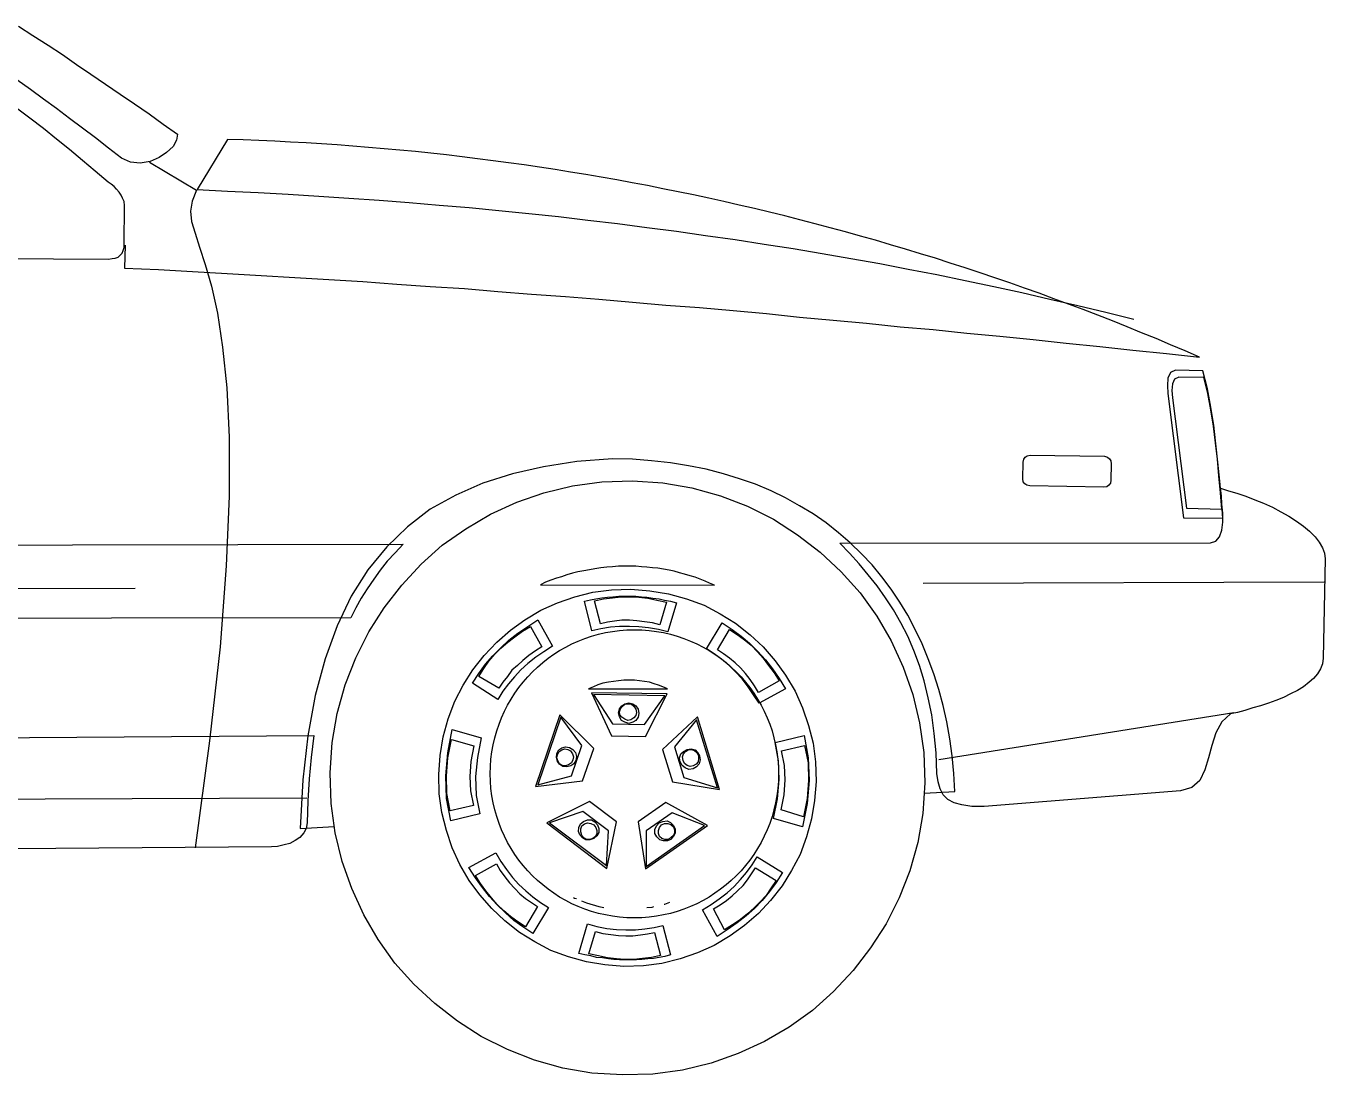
# Model space of a CAD drawing. Extents: x 4612 to 9023, y 19114 to 20603.
# Drawn here: x 7514 to 9023, y 19160 to 20379 of the extents above; entities that cross this region are included whole.
import ezdxf

# ---------------------------------------------------------------- set-up
doc = ezdxf.new("R2010")
doc.units = 0
doc.header["$LTSCALE"] = 100
doc.header["$MEASUREMENT"] = 0
doc.layers.add('LX-CAR', color=6, linetype='CONTINUOUS')

msp = doc.modelspace()

# ---------------------------------------------------------------- linework, layer by layer
at = {"layer": 'LX-CAR'}
for points in [[(7505.5, 20379.1), (7522.3, 20368.1), (7539.8, 20357), (7556.6, 20346), (7572.9, 20334.4), (7589.7, 20323.3), (7606.6, 20311.7), (7623.5, 20300.1), (7640.3, 20288.5), (7657.2, 20276.9), (7673.4, 20265.2), (7690.3, 20253.6)], [(7690.3, 20253.6), (7689.1, 20246.6), (7685.1, 20239.1), (7677.5, 20232.1), (7668.8, 20226.3), (7658.3, 20221.6), (7646.7, 20219.9), (7635.7, 20221.1), (7625.2, 20225.7), (7610.1, 20237.3), (7595, 20249), (7579.9, 20260.6), (7564.8, 20271.6), (7549.6, 20283.2), (7534.5, 20294.3), (7519.4, 20305.3), (7503.7, 20316.4)], [(5761.5, 20119.4), (7610.1, 20108.3), (7614.2, 20108.9), (7617.6, 20109.5), (7621.1, 20110.6), (7623.5, 20113), (7625.8, 20115.3), (7627, 20118.2), (7628.1, 20121.7), (7628.1, 20125.7), (7628.7, 20170.5), (7628.1, 20175.2), (7626.4, 20179.2), (7624.6, 20182.7), (7622.3, 20186.2), (7619.4, 20189.7), (7616.5, 20192.6), (7613, 20195.5), (7609.5, 20197.8), (7594.4, 20210.6), (7579.9, 20222.8), (7564.8, 20235.6), (7549.6, 20247.8), (7534.5, 20260), (7518.8, 20272.2), (7503.1, 20283.8)], [(7748.4, 20247.2), (7712.9, 20189.1), (7748.4, 20187.4), (7783.8, 20185.6), (7818.7, 20183.9), (7854.2, 20181.5), (7889.1, 20179.2), (7924.5, 20176.9), (7959.4, 20174), (7994.2, 20171.1), (8029.1, 20168.2), (8063.4, 20164.7), (8098.3, 20161.2), (8132.5, 20157.7), (8166.9, 20153.7), (8201.1, 20149.6), (8235.4, 20144.9), (8269.7, 20140.9), (8303.4, 20135.6), (8337.7, 20131), (8371.4, 20125.7), (8405.1, 20120.5), (8438.8, 20114.7), (8472, 20108.9), (8505.7, 20103.1), (8538.8, 20096.7), (8571.9, 20090.3), (8605, 20083.3), (8638.2, 20076.3), (8670.7, 20069.4), (8703.3, 20061.8), (8735.8, 20054.3), (8768.3, 20046.7), (8800.9, 20038.6)], [(7657.7, 20221.1), (7712.4, 20188.5), (7707.1, 20175.7), (7705.4, 20164.1), (7706.6, 20151.9), (7710.6, 20138.5), (7715.9, 20122.3), (7722.3, 20101.9), (7729.8, 20076.9), (7736.8, 20045.5), (7742.6, 20006), (7747.3, 19958.9), (7750.2, 19901.4), (7750.2, 19832.8), (7746.7, 19752.1), (7739.7, 19657.9), (7727.5, 19548.7), (7710.6, 19424.3)], [(7629.3, 20124.6), (7628.7, 20097.8), (7668.2, 20096.1), (7707.7, 20093.8), (7747.8, 20091.5), (7787.3, 20089.1), (7826.3, 20086.8), (7865.8, 20084.5), (7905.3, 20082.2), (7944.8, 20079.3), (7983.8, 20076.3), (8023.3, 20074), (8062.2, 20070.5), (8101.2, 20067.6), (8140.7, 20064.7), (8179.6, 20061.8), (8218.6, 20058.3), (8257.5, 20054.8), (8296.4, 20051.9), (8335.4, 20048.5), (8374.3, 20045), (8412.7, 20040.9), (8451.6, 20037.4), (8490.5, 20033.9), (8529.5, 20029.8), (8567.8, 20026.4), (8606.8, 20022.3), (8645.1, 20018.8), (8684.1, 20014.8), (8722.4, 20010.7), (8761.4, 20006.6), (8799.7, 20002.5), (8838.6, 19998.5), (8877, 19994.4)], [(8881.1, 19978.7), (8849.1, 19979.3), (8843.3, 19976.4), (8840.4, 19970), (8839.8, 19961.3), (8840.4, 19952), (8858.4, 19807.9), (8904.3, 19807.3), (8902.6, 19828.8), (8900.8, 19850.3), (8898.5, 19872.4), (8896.2, 19893.9), (8893.9, 19915.4), (8890.4, 19936.3), (8886.3, 19957.8), (8881.1, 19978.7)], [(8882.2, 19970.6), (8853.2, 19971.2), (8848, 19968.8), (8845.6, 19963.6), (8845.1, 19955.5), (8845.6, 19947.3), (8861.9, 19818.9), (8903.2, 19817.7), (8901.4, 19836.9), (8899.7, 19856.7), (8897.9, 19875.9), (8895.6, 19895), (8893.3, 19914.2), (8890.4, 19933.4), (8886.9, 19952), (8882.2, 19970.6)], [(8557.2, 19488), (8592.8, 19490), (8591.7, 19510.9), (8589.9, 19531.2), (8587, 19551), (8583.5, 19570.8), (8579.5, 19589.9), (8574.2, 19608.5), (8568.4, 19626.5), (8562, 19644), (8555, 19661.4), (8546.9, 19678.2), (8538.2, 19694.5), (8528.9, 19709.7), (8519, 19724.7), (8508, 19739.3), (8496.9, 19753.2), (8484.7, 19766), (8471.4, 19778.8), (8458, 19790.4), (8443.5, 19802.1), (8428.4, 19812.5), (8412.7, 19821.8), (8396.4, 19831.1), (8379.6, 19839.2), (8361.5, 19846.8), (8342.9, 19853.2), (8324.3, 19859), (8304, 19864.2), (8283.7, 19868.3), (8262.7, 19871.8), (8240.7, 19874.1), (8218.6, 19875.9), (8195.3, 19876.4), (8154.1, 19873), (8115.1, 19867.1), (8079.1, 19859), (8044.8, 19848), (8013.4, 19834), (7983.8, 19817.7), (7957.1, 19797.4), (7933.2, 19774.1), (7911.1, 19747.4), (7892, 19716.6), (7875.7, 19682.3), (7861.7, 19644), (7850.1, 19601.5), (7841.4, 19554.5), (7835.6, 19503.3), (7832.7, 19447)], [(8680.6, 19880.5), (8766.6, 19879.3), (8770.1, 19878.2), (8772.4, 19876.4), (8774.2, 19874.1), (8774.7, 19870.6), (8774.2, 19851.5), (8773.6, 19848), (8771.8, 19845.6), (8769.5, 19843.9), (8766, 19843.3), (8680, 19845), (8676.5, 19845.6), (8674.2, 19847.4), (8672.4, 19849.7), (8671.9, 19853.2), (8672.4, 19872.4), (8673, 19875.9), (8674.8, 19878.2), (8677.1, 19879.9), (8680.6, 19880.5)], [(8218.6, 19850.9), (8254, 19848.5), (8287.7, 19842.7), (8320.8, 19833.4), (8352.2, 19821.2), (8382.5, 19806.1), (8410.3, 19788.1), (8436.5, 19767.8), (8460.9, 19745.1), (8483, 19720.7), (8502.2, 19693.4), (8519, 19664.9), (8533, 19634.1), (8544, 19602.7), (8552.1, 19569.6), (8556.8, 19535.3), (8558, 19499.8), (8555.6, 19464.4), (8549.8, 19430.7), (8540.5, 19397.6), (8528.3, 19366.2), (8513.2, 19336), (8495.2, 19308.1), (8474.9, 19281.9), (8452.2, 19257.5), (8427.8, 19235.4), (8400.5, 19216.2), (8372, 19199.4), (8341.2, 19185.5), (8309.8, 19174.4), (8276.7, 19166.3), (8242.4, 19161.6), (8206.9, 19160.5), (8171.5, 19162.8), (8137.8, 19168.6), (8104.7, 19177.9), (8073.3, 19190.1), (8043, 19205.2), (8015.2, 19223.2), (7989, 19243.6), (7964.6, 19266.2), (7942.5, 19290.6), (7923.3, 19318), (7906.5, 19346.4), (7892.5, 19377.2), (7881.5, 19408.6), (7873.3, 19441.7), (7868.7, 19476), (7867.5, 19511.5), (7869.9, 19546.9), (7875.7, 19580.6), (7885, 19613.8), (7897.2, 19645.1), (7912.3, 19675.3), (7930.3, 19703.2), (7950.6, 19729.4), (7973.3, 19753.8), (7997.7, 19775.9), (8025, 19795.1), (8053.5, 19811.9), (8084.3, 19825.9), (8115.7, 19836.9), (8148.8, 19845), (8183.1, 19849.7), (8218.6, 19850.9)], [(8459.2, 19778.2), (8889.8, 19778.8), (8896.2, 19780.6), (8900.3, 19785.8), (8903.2, 19793.3), (8904.3, 19802.6), (8904.3, 19813.1), (8903.2, 19823.6), (8902.6, 19833.4), (8901.4, 19842.1), (8910.7, 19839.2), (8920.6, 19836.3), (8931.1, 19832.8), (8941.5, 19828.8), (8951.4, 19824.7), (8961.9, 19820.1), (8971.7, 19814.8), (8981, 19809.6), (8989.8, 19803.8), (8997.9, 19798), (9004.9, 19792.2), (9011.3, 19785.8), (9015.9, 19779.4), (9020, 19773), (9022.3, 19766.6), (9022.9, 19760.2), (9020.6, 19644.6), (9020, 19638.2), (9017.7, 19632.3), (9014.2, 19626.5), (9009.5, 19621.3), (9004.3, 19616.7), (8997.9, 19611.4), (8990.9, 19607.3), (8982.8, 19603.3), (8974.6, 19599.2), (8965.9, 19595.7), (8957.2, 19592.3), (8947.9, 19589.3), (8939.2, 19587), (8929.9, 19584.1), (8921.2, 19581.8), (8913, 19580), (8903.2, 19570.8), (8896.2, 19557.9), (8891.6, 19543.4), (8887.5, 19528.9), (8883.4, 19514.9), (8877.6, 19502.8), (8868.3, 19494.6), (8854.9, 19490.5), (8627.1, 19472.5), (8612.6, 19472.5), (8601, 19474.3), (8592.3, 19476.6), (8584.7, 19480.7), (8579.5, 19485.9), (8576, 19492.9), (8573.7, 19501), (8571.9, 19510.9), (8571.3, 19534.7), (8569, 19557.4), (8566.1, 19578.9), (8562, 19598.6), (8557.4, 19618.4), (8552.1, 19636.4), (8545.2, 19653.8), (8538.2, 19670.1), (8530.1, 19685.8), (8521.9, 19700.9), (8512.6, 19714.9), (8502.8, 19728.8), (8492.3, 19741.6), (8481.8, 19754.4), (8470.8, 19766.6), (8459.2, 19778.2)], [(5839.9, 19773), (7952.4, 19777.1), (7943.1, 19767.2), (7933.8, 19757.3), (7925.7, 19746.8), (7918.1, 19736.4), (7910.6, 19725.3), (7903.6, 19714.3), (7897.2, 19703.2), (7891.4, 19691.6), (5945.7, 19688.7)], [(8313.9, 19729.4), (8308.1, 19731.7), (8302.8, 19734.1), (8297, 19736.4), (8291.2, 19738.7), (8285.4, 19740.4), (8279, 19742.2), (8273.2, 19743.9), (8266.8, 19745.7), (8261, 19746.8), (8254.6, 19748), (8248.2, 19749.2), (8241.8, 19749.7), (8235.4, 19750.3), (8229, 19750.9), (8222.6, 19751.5), (8216.2, 19751.5), (8209.3, 19751.5), (8202.3, 19751.5), (8195.3, 19750.9), (8188.9, 19750.3), (8181.9, 19749.7), (8175, 19748.6), (8168.6, 19747.4), (8162.2, 19746.2), (8155.2, 19745.1), (8148.8, 19743.3), (8142.4, 19741.6), (8136, 19739.3), (8130.2, 19737.5), (8123.8, 19735.2), (8117.4, 19732.9), (8111.6, 19730), (8313.9, 19729.4)], [(6741.3, 19724.7), (7640.9, 19725.9)], [(8216.8, 19724.7), (8238.9, 19723), (8260.4, 19719.5), (8281.3, 19713.7), (8301.7, 19706.2), (8320.3, 19696.3), (8338.3, 19685.2), (8355.1, 19671.9), (8370.2, 19657.9), (8384.2, 19641.7), (8396.4, 19624.8), (8407.4, 19606.2), (8416.1, 19587), (8423.1, 19566.7), (8428.4, 19545.8), (8431.3, 19524.3), (8431.8, 19501.6), (8430.1, 19479.5), (8426.6, 19458), (8420.8, 19437.1), (8413.2, 19416.8), (8403.4, 19398.2), (8392.3, 19380.1), (8379, 19363.3), (8365, 19348.2), (8348.7, 19334.2), (8331.9, 19322), (8313.3, 19311), (8294.1, 19302.3), (8273.8, 19295.3), (8252.8, 19290.1), (8231.3, 19287.2), (8208.7, 19286.6), (8186.6, 19288.3), (8165.1, 19291.8), (8144.2, 19297.6), (8123.8, 19305.2), (8105.2, 19315.1), (8087.2, 19326.1), (8070.4, 19339.5), (8055.3, 19354), (8041.3, 19369.7), (8029.1, 19386.5), (8018.1, 19405.1), (8009.3, 19424.3), (8002.4, 19444.7), (7997.1, 19465.6), (7994.2, 19487), (7993.6, 19509.7), (7995.4, 19531.8), (7998.9, 19553.3), (8004.7, 19574.2), (8012.2, 19594.6), (8022.1, 19613.2), (8033.2, 19631.2), (8046.5, 19648), (8061.1, 19663.2), (8076.8, 19677.1), (8093.6, 19689.3), (8112.2, 19700.3), (8131.4, 19709.1), (8151.7, 19716), (8172.7, 19721.3), (8194.2, 19724.2), (8216.8, 19724.7)], [(8556.2, 19731.7), (9021.7, 19733.5)], [(8162.8, 19710.8), (8169.8, 19712.6), (8176.1, 19713.7), (8183.1, 19714.9), (8189.5, 19715.5), (8195.9, 19716), (8202.9, 19716.6), (8209.3, 19716.6), (8215.7, 19716.6), (8222.6, 19716.6), (8229, 19716), (8235.4, 19715.5), (8242.4, 19714.3), (8249.4, 19713.7), (8255.8, 19712), (8262.7, 19710.8), (8269.7, 19709.1), (8259.8, 19675.3), (8248.8, 19678.2), (8237.2, 19680), (8226.1, 19681.2), (8215.1, 19681.7), (8203.4, 19681.7), (8193, 19680.6), (8181.9, 19678.8), (8171.5, 19676.5), (8162.8, 19710.8)], [(8174.4, 19711.4), (8184.9, 19713.7), (8195.3, 19714.9), (8205.2, 19716), (8215.7, 19716), (8226.1, 19715.5), (8236.6, 19714.3), (8247, 19712), (8258.1, 19709.7), (8250.5, 19683.5), (8241.8, 19685.8), (8232.5, 19687), (8223.8, 19688.1), (8215.1, 19688.7), (8206.3, 19688.7), (8197.6, 19687.6), (8189.5, 19686.4), (8181.4, 19684.7), (8174.4, 19711.4)], [(8032.6, 19615.5), (8040.1, 19627.1), (8047.7, 19637.6), (8056.4, 19647.5), (8065.7, 19656.8), (8075, 19665.5), (8085.5, 19673.6), (8097.1, 19681.7), (8108.7, 19689.3), (8125.6, 19658.5), (8115.7, 19652.1), (8106.4, 19645.7), (8097.1, 19638.7), (8089, 19631.2), (8081.4, 19623), (8074.4, 19614.9), (8068, 19606.2), (8062.2, 19596.9), (8032.6, 19615.5)], [(8040.1, 19623.6), (8046, 19632.9), (8051.8, 19641.1), (8058.7, 19649.2), (8065.7, 19656.2), (8073.9, 19663.2), (8082, 19669.5), (8090.7, 19675.9), (8100, 19681.7), (8113.4, 19657.9), (8105.8, 19653.3), (8098.3, 19648), (8091.3, 19642.2), (8084.9, 19636.4), (8078.5, 19630.6), (8073.3, 19623.6), (8068, 19616.7), (8063.4, 19609.7), (8040.1, 19623.6)], [(8322.6, 19685.8), (8334.2, 19678.2), (8344.7, 19670.1), (8354.6, 19662), (8363.9, 19652.7), (8373.2, 19642.8), (8381.3, 19632.3), (8388.8, 19621.3), (8396.4, 19609.1), (8365.6, 19592.3), (8359.2, 19602.1), (8352.8, 19611.4), (8345.8, 19620.7), (8338.3, 19628.9), (8330.7, 19636.4), (8322, 19643.4), (8313.3, 19649.8), (8304.6, 19655.6), (8322.6, 19685.8)], [(8331.3, 19678.2), (8340, 19672.4), (8348.7, 19666.1), (8356.3, 19659.7), (8363.9, 19652.1), (8370.2, 19644.6), (8376.6, 19636.4), (8383, 19627.7), (8388.8, 19618.4), (8365, 19605), (8360.4, 19612.6), (8355.1, 19620.1), (8349.9, 19627.1), (8344.1, 19633.5), (8337.7, 19639.3), (8331.3, 19644.6), (8324.3, 19649.8), (8317.4, 19654.4), (8331.3, 19678.2)], [(8259.3, 19609.1), (8254, 19611.4), (8248.8, 19613.2), (8243.6, 19614.9), (8238.3, 19616.7), (8232.5, 19617.8), (8226.7, 19618.4), (8220.9, 19619), (8215.1, 19619), (8208.7, 19619), (8202.3, 19618.4), (8196.5, 19617.8), (8190.7, 19616.7), (8184.3, 19615.5), (8178.5, 19613.8), (8173.2, 19611.4), (8167.4, 19609.1), (8259.3, 19609.1)], [(8170.9, 19604.4), (8194.2, 19554.5), (8233.7, 19553.9), (8258.7, 19603.3), (8170.9, 19604.4)], [(8173.2, 19602.7), (8195.3, 19568.4), (8232.5, 19567.8), (8256.3, 19601), (8173.2, 19602.7)], [(8214.5, 19592.8), (8219.1, 19591.7), (8222.6, 19589.3), (8225, 19585.3), (8226.1, 19580.6), (8225, 19576), (8222.6, 19572.5), (8219.1, 19570.2), (8214.5, 19569), (8209.8, 19570.2), (8205.8, 19572.5), (8203.4, 19576.6), (8202.3, 19581.2), (8203.4, 19585.8), (8206.3, 19589.3), (8209.8, 19591.7), (8214.5, 19592.8)], [(8213.9, 19591.7), (8217.4, 19591.1), (8220.3, 19588.8), (8222.6, 19585.3), (8223.2, 19581.8), (8222.6, 19578.3), (8220.3, 19575.4), (8216.8, 19573.1), (8213.3, 19572.5), (8209.8, 19573.7), (8206.3, 19576), (8204, 19578.9), (8203.4, 19582.4), (8204.6, 19585.8), (8206.9, 19588.8), (8209.8, 19591.1), (8213.9, 19591.7)], [(8105.8, 19495.8), (8160.4, 19502.2), (8173.8, 19539.9), (8134.3, 19578.9), (8105.8, 19495.8)], [(8108.7, 19497.5), (8147.7, 19508), (8159.9, 19543.4), (8135.4, 19576), (8108.7, 19497.5)], [(8294.1, 19576.6), (8253.4, 19538.8), (8265.1, 19501), (8319.7, 19492.3), (8294.1, 19576.6)], [(8292.9, 19573.1), (8267.4, 19541.7), (8278.4, 19506.2), (8317.4, 19494), (8292.9, 19573.1)], [(8917.1, 19581.2), (8574.2, 19526.6)], [(6141.5, 19542.9), (7848.4, 19555), (7845.5, 19529.5), (7843.1, 19504.5), (7841.4, 19478.9), (7840.8, 19453.4), (7839.7, 19447), (7836.8, 19441.7), (7832.1, 19436.5), (7826.9, 19433), (7820.5, 19429.5), (7814.1, 19427.8), (7806.5, 19426), (7799.5, 19425.5), (6045.1, 19412.1)], [(8007.6, 19455.7), (8002.4, 19481.8), (8001.8, 19508), (8004.1, 19534.7), (8009.3, 19562), (8043, 19552.1), (8038.4, 19529.5), (8036.1, 19507.4), (8037.2, 19485.3), (8041.3, 19463.8), (8007.6, 19455.7)], [(8417.9, 19555), (8422.6, 19528.9), (8423.7, 19502.8), (8421.4, 19476), (8416.1, 19448.7), (8382.5, 19458.6), (8387.1, 19481.2), (8388.8, 19503.9), (8388.3, 19525.4), (8384.2, 19546.9), (8417.9, 19555)], [(8007, 19467.3), (8003, 19487.6), (8002.4, 19508), (8004.1, 19528.9), (8008.2, 19550.4), (8034.3, 19542.9), (8030.9, 19524.8), (8029.7, 19507.4), (8030.3, 19490.5), (8033.8, 19473.7), (8007, 19467.3)], [(8130.8, 19534.1), (8133.1, 19538.2), (8136.6, 19540.5), (8140.7, 19541.7), (8145.3, 19541.1), (8149.4, 19538.8), (8152.3, 19535.3), (8153.5, 19530.6), (8152.9, 19526), (8150.6, 19521.9), (8147.1, 19519.6), (8142.4, 19518.4), (8137.8, 19519), (8133.7, 19521.4), (8131.4, 19524.8), (8130.2, 19529.5), (8130.8, 19534.1)], [(8131.4, 19532.4), (8133.1, 19535.9), (8136.6, 19538.2), (8140.1, 19539.4), (8143.6, 19538.8), (8146.5, 19537), (8148.8, 19533.5), (8150, 19530.1), (8149.4, 19526.6), (8147.7, 19523.1), (8144.2, 19520.8), (8140.7, 19519.6), (8137.2, 19520.2), (8133.7, 19521.9), (8132, 19525.4), (8130.8, 19528.9), (8131.4, 19532.4)], [(8296.4, 19531.2), (8297, 19526.6), (8295.9, 19521.9), (8292.9, 19518.4), (8288.9, 19516.1), (8284.2, 19515.5), (8279.6, 19517.3), (8276.1, 19520.2), (8273.8, 19524.3), (8273.2, 19528.9), (8274.9, 19533.5), (8277.8, 19536.4), (8281.9, 19538.8), (8286.6, 19539.4), (8291.2, 19538.2), (8294.1, 19535.3), (8296.4, 19531.2)], [(8295.3, 19531.8), (8295.3, 19527.7), (8294.7, 19524.3), (8292.4, 19521.4), (8288.9, 19519.6), (8285.4, 19519), (8281.9, 19520.2), (8279, 19522.5), (8277.3, 19526), (8276.7, 19530.1), (8277.8, 19533.5), (8280.2, 19536.4), (8283.1, 19538.2), (8287.1, 19538.8), (8290.6, 19537.6), (8293.5, 19535.3), (8295.3, 19531.8)], [(8418.5, 19543.4), (8422.6, 19523.1), (8423.1, 19502.8), (8421.4, 19481.8), (8417.3, 19460.4), (8391.2, 19468.5), (8394.6, 19485.9), (8395.8, 19503.3), (8395.2, 19520.2), (8391.7, 19537), (8418.5, 19543.4)], [(6016, 19475.4), (7840.2, 19482.4)], [(8188.9, 19400.5), (8200, 19454.5), (8168.6, 19478.3), (8119.2, 19453.4), (8188.9, 19400.5)], [(8305.7, 19450.5), (8257.5, 19477.2), (8225, 19454.5), (8233.7, 19399.9), (8305.7, 19450.5)], [(8188.4, 19404), (8190.7, 19444.1), (8161, 19466.7), (8122.1, 19453.4), (8188.4, 19404)], [(8302.2, 19450.5), (8264.5, 19465), (8234.3, 19444.1), (8234.3, 19402.8), (8302.2, 19450.5)], [(7832.7, 19447), (7872.3, 19449.2)], [(8160.4, 19435.9), (8157.5, 19439.4), (8155.8, 19443.5), (8156.4, 19448.1), (8158.1, 19452.2), (8161.6, 19455.1), (8166.3, 19456.9), (8170.9, 19456.9), (8175, 19454.5), (8177.9, 19451), (8179.6, 19447), (8179.6, 19442.3), (8177.3, 19438.3), (8173.8, 19435.4), (8169.2, 19433.6), (8164.5, 19433.6), (8160.4, 19435.9)], [(8162.2, 19435.9), (8159.9, 19438.8), (8158.7, 19442.9), (8158.7, 19446.4), (8159.9, 19449.9), (8162.8, 19452.2), (8166.3, 19453.4), (8170.3, 19452.8), (8173.8, 19451), (8176.1, 19448.1), (8177.3, 19444.7), (8177.3, 19441.2), (8175.6, 19437.7), (8172.7, 19435.4), (8169.2, 19434.2), (8165.7, 19434.2), (8162.2, 19435.9)], [(8263.3, 19434.2), (8259.3, 19432.5), (8254.6, 19432.5), (8250.5, 19433.6), (8247, 19437.1), (8244.7, 19441.2), (8244.7, 19445.8), (8246.5, 19449.9), (8249.4, 19453.4), (8254, 19455.1), (8258.7, 19455.7), (8262.7, 19454), (8266.2, 19450.5), (8268, 19446.4), (8268, 19441.7), (8266.2, 19437.7), (8263.3, 19434.2)], [(8263.3, 19435.9), (8259.8, 19434.2), (8256.3, 19434.2), (8252.8, 19435.4), (8249.9, 19437.7), (8248.8, 19441.2), (8248.8, 19444.7), (8249.9, 19448.1), (8252.3, 19451), (8255.8, 19452.8), (8259.8, 19452.8), (8263.3, 19451.6), (8266.2, 19448.7), (8267.4, 19445.2), (8267.4, 19441.7), (8266.2, 19438.8), (8263.3, 19435.9)], [(8102.9, 19324.9), (8091.3, 19332.5), (8080.8, 19340.1), (8071, 19348.8), (8061.6, 19358.1), (8052.4, 19367.9), (8044.2, 19378.4), (8036.1, 19389.5), (8028.5, 19401.6), (8059.9, 19418.5), (8065.7, 19408.6), (8072.1, 19399.3), (8079.1, 19390), (8086.6, 19381.9), (8094.8, 19374.3), (8102.9, 19367.4), (8111.6, 19361), (8120.9, 19355.1), (8102.9, 19324.9)], [(8094.2, 19332.5), (8085.5, 19338.3), (8076.8, 19344.7), (8069.2, 19351.1), (8061.6, 19358.6), (8054.7, 19366.2), (8048.3, 19374.3), (8041.9, 19383), (8036.1, 19392.4), (8060.5, 19405.7), (8065.1, 19398.2), (8070.4, 19390.6), (8075.6, 19383.6), (8082, 19377.2), (8087.8, 19370.8), (8094.2, 19365.6), (8101.2, 19361), (8108.1, 19356.3), (8094.2, 19332.5)], [(8392.9, 19395.8), (8385.4, 19384.2), (8377.8, 19373.8), (8369.1, 19363.3), (8360.4, 19354), (8350.5, 19345.3), (8340, 19337.1), (8328.4, 19329), (8316.8, 19321.5), (8299.9, 19352.2), (8309.8, 19358.6), (8319.1, 19365), (8328.4, 19372), (8336.5, 19379.6), (8344.1, 19387.7), (8351.1, 19395.8), (8357.5, 19404.5), (8363.3, 19413.9), (8392.9, 19395.8)], [(8385.4, 19386.5), (8379.6, 19377.8), (8373.7, 19369.1), (8366.8, 19361.6), (8359.8, 19354.6), (8352.2, 19347.6), (8344.1, 19341.2), (8334.8, 19334.8), (8325.5, 19329), (8312.7, 19353.4), (8320.3, 19358.1), (8327.8, 19363.3), (8334.2, 19368.5), (8340.6, 19374.3), (8347, 19380.7), (8352.2, 19387.1), (8356.9, 19394.1), (8361.5, 19401.1), (8385.4, 19386.5)], [(8153.5, 19365), (8151.1, 19365.6), (8150, 19366.2), (8150, 19366.2)], [(8159.3, 19362.7), (8165.1, 19360.4), (8179.6, 19356.3), (8185.4, 19355.1), (8185.4, 19355.1)], [(8261.6, 19361), (8255.8, 19358.6), (8255.2, 19358.6), (8255.2, 19358.6)], [(8243, 19355.7), (8241.2, 19355.1), (8235.4, 19354.6), (8235.4, 19354.6)], [(8262.7, 19299.9), (8256.3, 19298.2), (8249.4, 19297), (8243, 19295.9), (8236.6, 19295.3), (8229.6, 19294.7), (8223.2, 19294.1), (8216.8, 19294.1), (8210.4, 19294.1), (8203.4, 19294.1), (8197.1, 19294.7), (8190.7, 19295.3), (8183.7, 19296.5), (8176.7, 19297), (8170.3, 19298.8), (8163.4, 19299.9), (8156.4, 19301.7), (8166.3, 19336), (8177.3, 19333.1), (8188.9, 19330.7), (8200, 19329.6), (8211, 19329), (8222, 19329), (8233.1, 19330.2), (8243.6, 19331.9), (8254, 19334.2), (8262.7, 19299.9)], [(8251.1, 19299.4), (8240.7, 19297), (8230.2, 19295.9), (8220.3, 19294.7), (8209.8, 19294.7), (8200, 19295.3), (8189.5, 19296.5), (8179, 19298.8), (8168, 19301.1), (8175.6, 19327.3), (8184.3, 19324.9), (8193.6, 19323.8), (8202.3, 19322.6), (8211, 19322), (8219.1, 19322), (8227.9, 19323.2), (8236, 19324.4), (8244.1, 19326.1), (8251.1, 19299.4)]]:
    msp.add_lwpolyline(points, dxfattribs=at)
msp.add_circle((8220.8, 19510.4), 167.4, dxfattribs=at)
msp.add_arc((7661.5, 17213.8), 3034.7, 66.3881, 88.3596, dxfattribs=at)

doc.saveas('drawing.dxf')
